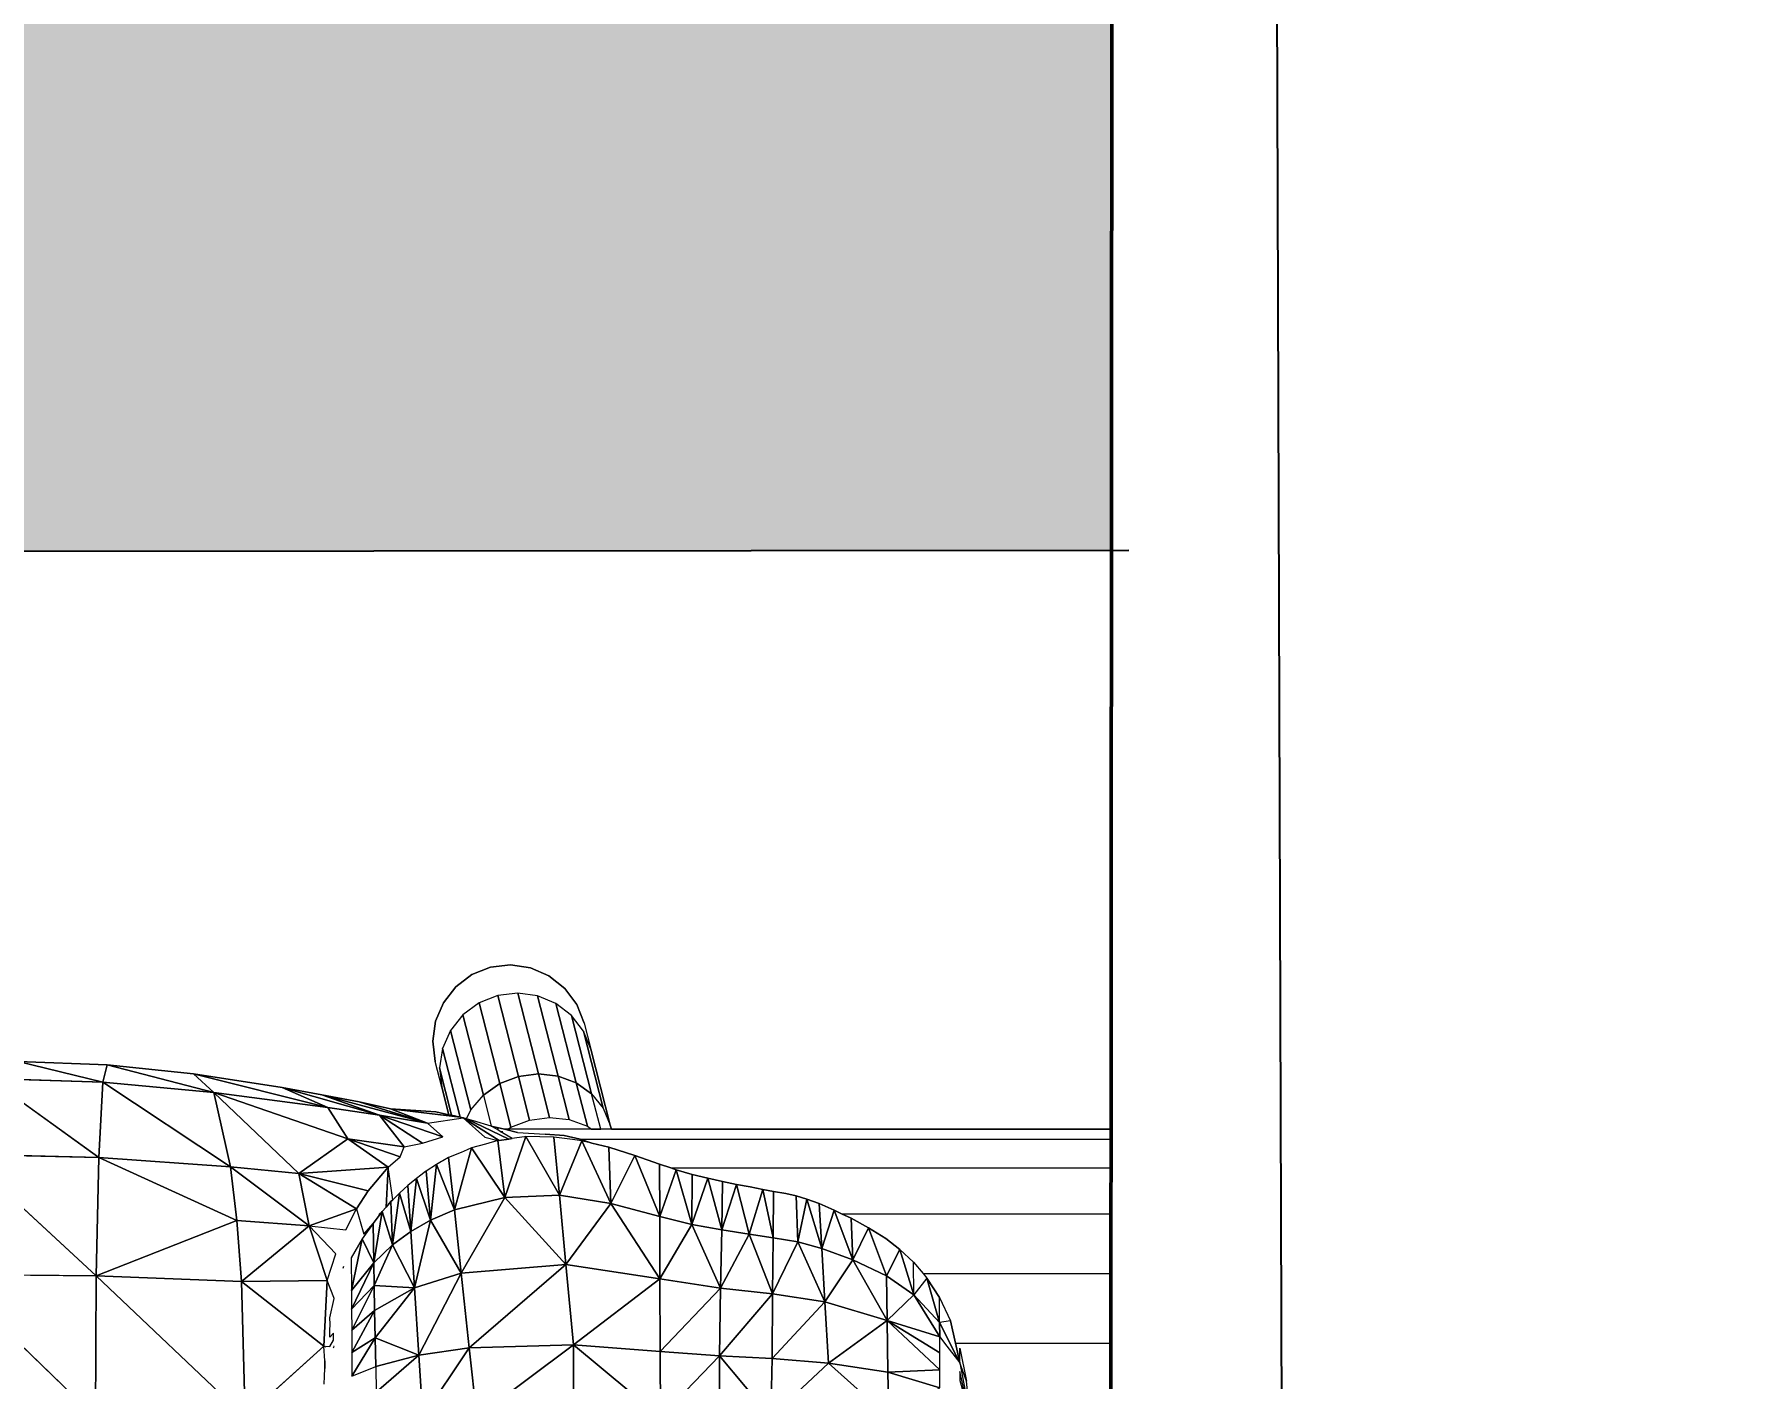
# Model space of a CAD drawing. Header units: centimetres. Extents: x -48696 to 156237, y -5617 to 29024.
# Drawn here: x -44979.08 to -44967.22, y 10823.18 to 10832.5 of the extents above; entities that cross this region are included whole.
import ezdxf

# ---------------------------------------------------------------- set-up
doc = ezdxf.new("R2010")
doc.units = ezdxf.units.CM
for name, color, linetype, lineweight in [('Moveis', 1, 'Continuous', 9), ('Parede Baixa', 5, 'Continuous', 50), ('Pisos Externos', 15, 'Continuous', 9)]:
    doc.layers.add(name, color=color, linetype=linetype, lineweight=lineweight)
doc.layers.add('Piso', color=55, linetype='Continuous')
doc.styles.add('Valéria', font='romantic.ttf', dxfattribs={"height": 10})
doc.dimstyles.new('Cota - 50', dxfattribs={"dimtxt": 10, "dimasz": 5, "dimexe": 10, "dimexo": 20, "dimgap": 5, "dimtad": 1, "dimtxsty": 'Valéria', "dimblk": 'DOT', "dimcen": 0, "dimclrd": 12, "dimclre": 12, "dimclrt": 2, "dimazin": 2, "dimtfac": 1, "dimtix": 1, "dimtmove": 0, "dimatfit": 3, "dimldrblk": 'DOT', "dimfxl": 1, "dimarcsym": 0})

# ---------------------------------------------------------------- blocks, each defined once
blk = doc.blocks.new('o')
at = {"layer": 'Moveis'}
for p, q in [((12555.684, 3262.518), (12555.804, 3262.57)), ((12555.804, 3262.57), (12555.933, 3262.589)), ((12555.933, 3262.589), (12556.063, 3262.574)), ((12556.063, 3262.574), (12556.184, 3262.525)), ((12555.581, 3262.436), (12555.684, 3262.518)), ((12556.184, 3262.525), (12556.288, 3262.446)), ((12556.288, 3262.446), (12556.369, 3262.343)), ((12555.454, 3262.209), (12555.502, 3262.331)), ((12555.502, 3262.331), (12555.581, 3262.436)), ((12556.369, 3262.343), (12556.42, 3262.222)), ((12556.42, 3262.222), (12556.438, 3262.092)), ((12555.454, 3262.209), (12555.411, 3262.04)), ((12555.411, 3262.04), (12555.285, 3261.548)), ((12556.438, 3262.092), (12556.423, 3261.961)), ((12556.38, 3261.793), (12556.423, 3261.961)), ((12558.553, 3261.939), (12557.992, 3261.88)), ((12559.131, 3261.961), (12558.553, 3261.939)), ((12556.334, 3261.615), (12556.38, 3261.793)), ((12557.417, 3261.792), (12557.158, 3261.745)), ((12557.992, 3261.88), (12557.417, 3261.792)), ((12556.712, 3261.654), (12556.916, 3261.698)), ((12557.158, 3261.745), (12556.916, 3261.698)), ((12556.058, 3261.541), (12556.173, 3261.575)), ((12556.173, 3261.575), (12556.22, 3261.589)), ((12556.24, 3261.595), (12556.22, 3261.589)), ((12556.24, 3261.595), (12556.261, 3261.598)), ((12556.261, 3261.598), (12556.316, 3261.611)), ((12556.316, 3261.611), (12556.334, 3261.615)), ((12556.334, 3261.615), (12556.419, 3261.634)), ((12556.419, 3261.634), (12556.712, 3261.654)), ((12552.041, 3261.52), (12555.278, 3261.52)), ((12555.278, 3261.52), (12555.285, 3261.548)), ((12555.278, 3261.52), (12555.296, 3261.52)), ((12555.296, 3261.52), (12555.347, 3261.52)), ((12555.347, 3261.52), (12555.406, 3261.52)), ((12555.404, 3261.429), (12555.48, 3261.457)), ((12555.406, 3261.52), (12555.429, 3261.52)), ((12555.429, 3261.52), (12555.536, 3261.52)), ((12555.48, 3261.457), (12555.585, 3261.48)), ((12555.536, 3261.52), (12555.661, 3261.52)), ((12555.585, 3261.48), (12555.707, 3261.489)), ((12555.661, 3261.52), (12555.794, 3261.52)), ((12555.887, 3261.499), (12555.707, 3261.489)), ((12555.794, 3261.52), (12555.928, 3261.52)), ((12555.887, 3261.499), (12555.972, 3261.52)), ((12555.928, 3261.52), (12555.95, 3261.52)), ((12555.95, 3261.52), (12555.972, 3261.52)), ((12555.972, 3261.52), (12556.058, 3261.541)), ((12556, 3261.506), (12555.982, 3261.506)), ((12556.012, 3261.52), (12556.023, 3261.52)), ((12556.741, 3261.015), (12556.71, 3261.051)), ((12556.766, 3260.986), (12556.741, 3261.015)), ((12556.766, 3260.986), (12556.788, 3260.967)), ((12557.021, 3260.618), (12557.015, 3260.63)), ((12557.079, 3260.42), (12557.082, 3260.427)), ((12557.083, 3260.101), (12557.079, 3260.109)), ((12557.079, 3260.109), (12557.083, 3260.109)), ((12557.139, 3260.016), (12557.139, 3259.966))]:
    blk.add_line(p, q, dxfattribs=at)
for points, invisible_edges in [([(12557.158, 3261.745), (12558.924, 3282.315), (12557.417, 3261.792)], 3), ([(12557.158, 3261.745), (12558.924, 3282.315), (12557.417, 3261.792)], 3), ([(12557.158, 3261.745), (12558.924, 3282.315), (12557.417, 3261.792)], 3), ([(12557.158, 3261.745), (12558.924, 3282.315), (12557.417, 3261.792)], 3), ([(12557.158, 3261.745), (12558.924, 3282.315), (12557.417, 3261.792)], 3), ([(12557.417, 3261.792), (12558.924, 3282.315), (12557.992, 3261.88)], 3), ([(12557.417, 3261.792), (12558.924, 3282.315), (12557.992, 3261.88)], 3), ([(12557.417, 3261.792), (12558.924, 3282.315), (12557.992, 3261.88)], 3), ([(12557.417, 3261.792), (12558.924, 3282.315), (12557.992, 3261.88)], 3), ([(12557.417, 3261.792), (12558.924, 3282.315), (12557.992, 3261.88)], 3), ([(12557.992, 3261.88), (12558.924, 3282.315), (12558.553, 3261.939)], 3), ([(12557.992, 3261.88), (12558.924, 3282.315), (12558.553, 3261.939)], 3), ([(12557.992, 3261.88), (12558.924, 3282.315), (12558.553, 3261.939)], 3), ([(12557.992, 3261.88), (12558.924, 3282.315), (12558.553, 3261.939)], 3), ([(12557.992, 3261.88), (12558.924, 3282.315), (12558.553, 3261.939)], 3), ([(12555.278, 3261.52), (12556.649, 3280.686), (12555.285, 3261.548)], 3), ([(12555.278, 3261.52), (12556.649, 3280.686), (12555.285, 3261.548)], 3), ([(12555.278, 3261.52), (12556.649, 3280.686), (12555.285, 3261.548)], 3), ([(12555.278, 3261.52), (12556.649, 3280.686), (12555.285, 3261.548)], 3), ([(12555.278, 3261.52), (12556.649, 3280.686), (12555.285, 3261.548)], 3), ([(12555.285, 3261.548), (12556.649, 3280.686), (12555.411, 3262.04)], 3), ([(12555.285, 3261.548), (12556.649, 3280.686), (12555.411, 3262.04)], 3), ([(12555.285, 3261.548), (12556.649, 3280.686), (12555.411, 3262.04)], 3), ([(12555.285, 3261.548), (12556.649, 3280.686), (12555.411, 3262.04)], 3), ([(12555.285, 3261.548), (12556.649, 3280.686), (12555.411, 3262.04)], 3), ([(12555.411, 3262.04), (12556.649, 3280.686), (12555.454, 3262.209)], 3), ([(12555.411, 3262.04), (12556.649, 3280.686), (12555.454, 3262.209)], 3), ([(12555.411, 3262.04), (12556.649, 3280.686), (12555.454, 3262.209)], 3), ([(12555.411, 3262.04), (12556.649, 3280.686), (12555.454, 3262.209)], 3), ([(12555.411, 3262.04), (12556.649, 3280.686), (12555.454, 3262.209)], 3), ([(12555.454, 3262.209), (12556.649, 3280.686), (12555.502, 3262.331)], 3), ([(12555.454, 3262.209), (12556.649, 3280.686), (12555.502, 3262.331)], 3), ([(12555.454, 3262.209), (12556.649, 3280.686), (12555.502, 3262.331)], 3), ([(12555.454, 3262.209), (12556.649, 3280.686), (12555.502, 3262.331)], 3), ([(12555.454, 3262.209), (12556.649, 3280.686), (12555.502, 3262.331)], 3), ([(12555.502, 3262.331), (12556.649, 3280.686), (12555.581, 3262.436)], 3), ([(12555.502, 3262.331), (12556.649, 3280.686), (12555.581, 3262.436)], 3), ([(12555.502, 3262.331), (12556.649, 3280.686), (12555.581, 3262.436)], 3), ([(12555.502, 3262.331), (12556.649, 3280.686), (12555.581, 3262.436)], 3), ([(12555.502, 3262.331), (12556.649, 3280.686), (12555.581, 3262.436)], 3), ([(12555.581, 3262.436), (12556.649, 3280.686), (12555.684, 3262.518)], 3), ([(12555.581, 3262.436), (12556.649, 3280.686), (12555.684, 3262.518)], 3), ([(12555.581, 3262.436), (12556.649, 3280.686), (12555.684, 3262.518)], 3), ([(12555.581, 3262.436), (12556.649, 3280.686), (12555.684, 3262.518)], 3), ([(12555.581, 3262.436), (12556.649, 3280.686), (12555.684, 3262.518)], 3), ([(12555.684, 3262.518), (12556.649, 3280.686), (12555.804, 3262.57)], 3), ([(12555.684, 3262.518), (12556.649, 3280.686), (12555.804, 3262.57)], 3), ([(12555.684, 3262.518), (12556.649, 3280.686), (12555.804, 3262.57)], 3), ([(12555.684, 3262.518), (12556.649, 3280.686), (12555.804, 3262.57)], 3), ([(12555.684, 3262.518), (12556.649, 3280.686), (12555.804, 3262.57)], 3), ([(12555.804, 3262.57), (12556.649, 3280.686), (12555.933, 3262.589)], 3), ([(12555.804, 3262.57), (12556.649, 3280.686), (12555.933, 3262.589)], 3), ([(12555.804, 3262.57), (12556.649, 3280.686), (12555.933, 3262.589)], 3), ([(12555.804, 3262.57), (12556.649, 3280.686), (12555.933, 3262.589)], 3), ([(12555.804, 3262.57), (12556.649, 3280.686), (12555.933, 3262.589)], 3), ([(12555.933, 3262.589), (12556.649, 3280.686), (12556.063, 3262.574)], 3), ([(12555.933, 3262.589), (12556.649, 3280.686), (12556.063, 3262.574)], 3), ([(12555.933, 3262.589), (12556.649, 3280.686), (12556.063, 3262.574)], 3), ([(12555.933, 3262.589), (12556.649, 3280.686), (12556.063, 3262.574)], 3), ([(12555.933, 3262.589), (12556.649, 3280.686), (12556.063, 3262.574)], 3), ([(12556.063, 3262.574), (12556.649, 3280.686), (12556.184, 3262.525)], 3), ([(12556.063, 3262.574), (12556.649, 3280.686), (12556.184, 3262.525)], 3), ([(12556.063, 3262.574), (12556.649, 3280.686), (12556.184, 3262.525)], 3), ([(12556.063, 3262.574), (12556.649, 3280.686), (12556.184, 3262.525)], 3), ([(12556.063, 3262.574), (12556.649, 3280.686), (12556.184, 3262.525)], 3), ([(12556.184, 3262.525), (12556.649, 3280.686), (12556.288, 3262.446)], 3), ([(12556.184, 3262.525), (12556.649, 3280.686), (12556.288, 3262.446)], 3), ([(12556.184, 3262.525), (12556.649, 3280.686), (12556.288, 3262.446)], 3), ([(12556.184, 3262.525), (12556.649, 3280.686), (12556.288, 3262.446)], 3), ([(12556.184, 3262.525), (12556.649, 3280.686), (12556.288, 3262.446)], 3), ([(12556.288, 3262.446), (12556.649, 3280.686), (12556.369, 3262.343)], 3), ([(12556.288, 3262.446), (12556.649, 3280.686), (12556.369, 3262.343)], 3), ([(12556.288, 3262.446), (12556.649, 3280.686), (12556.369, 3262.343)], 3), ([(12556.288, 3262.446), (12556.649, 3280.686), (12556.369, 3262.343)], 3), ([(12556.288, 3262.446), (12556.649, 3280.686), (12556.369, 3262.343)], 3), ([(12556.369, 3262.343), (12556.649, 3280.686), (12556.42, 3262.222)], 3), ([(12556.369, 3262.343), (12556.649, 3280.686), (12556.42, 3262.222)], 3), ([(12556.369, 3262.343), (12556.649, 3280.686), (12556.42, 3262.222)], 3), ([(12556.369, 3262.343), (12556.649, 3280.686), (12556.42, 3262.222)], 3), ([(12556.369, 3262.343), (12556.649, 3280.686), (12556.42, 3262.222)], 3), ([(12556.42, 3262.222), (12556.649, 3280.686), (12556.438, 3262.092)], 3), ([(12556.42, 3262.222), (12556.649, 3280.686), (12556.438, 3262.092)], 3), ([(12556.42, 3262.222), (12556.649, 3280.686), (12556.438, 3262.092)], 3), ([(12556.42, 3262.222), (12556.649, 3280.686), (12556.438, 3262.092)], 3), ([(12556.42, 3262.222), (12556.649, 3280.686), (12556.438, 3262.092)], 3), ([(12556.712, 3261.654), (12556.724, 3280.686), (12556.916, 3261.698)], 3), ([(12556.712, 3261.654), (12556.724, 3280.686), (12556.916, 3261.698)], 3), ([(12556.712, 3261.654), (12556.724, 3280.686), (12556.916, 3261.698)], 3), ([(12556.712, 3261.654), (12556.724, 3280.686), (12556.916, 3261.698)], 3), ([(12556.712, 3261.654), (12556.724, 3280.686), (12556.916, 3261.698)], 3), ([(12556.916, 3261.698), (12556.917, 3280.701), (12557.158, 3261.745)], 3), ([(12556.916, 3261.698), (12556.917, 3280.701), (12557.158, 3261.745)], 3), ([(12556.916, 3261.698), (12556.917, 3280.701), (12557.158, 3261.745)], 3), ([(12556.916, 3261.698), (12556.917, 3280.701), (12557.158, 3261.745)], 3), ([(12556.916, 3261.698), (12556.917, 3280.701), (12557.158, 3261.745)], 3), ([(12552.041, 3261.52), (12552.091, 3279.468), (12555.278, 3261.52)], 3), ([(12552.041, 3261.52), (12552.091, 3279.468), (12555.278, 3261.52)], 3), ([(12552.041, 3261.52), (12552.091, 3279.468), (12555.278, 3261.52)], 3), ([(12552.041, 3261.52), (12552.091, 3279.468), (12555.278, 3261.52)], 3), ([(12552.041, 3261.52), (12552.091, 3279.468), (12555.278, 3261.52)], 3), ([(12558.553, 3261.939), (12558.924, 3266.577), (12559.131, 3261.961)], 3), ([(12558.553, 3261.939), (12558.924, 3266.577), (12559.131, 3261.961)], 3), ([(12558.553, 3261.939), (12558.924, 3266.577), (12559.131, 3261.961)], 3), ([(12558.553, 3261.939), (12558.924, 3266.577), (12559.131, 3261.961)], 3), ([(12558.553, 3261.939), (12558.924, 3266.577), (12559.131, 3261.961)], 3), ([(12555.638, 3262.338), (12555.624, 3261.866), (12555.506, 3261.822)], 1), ([(12555.506, 3261.822), (12555.536, 3262.26), (12555.638, 3262.338)], 1), ([(12555.757, 3262.387), (12555.752, 3261.88), (12555.624, 3261.866)], 1), ([(12555.624, 3261.866), (12555.638, 3262.338), (12555.757, 3262.387)], 1), ([(12555.752, 3261.88), (12555.757, 3262.387), (12555.886, 3262.405)], 1), ([(12555.886, 3262.405), (12555.882, 3261.863), (12555.752, 3261.88)], 1), ([(12555.882, 3261.863), (12555.886, 3262.405), (12556.016, 3262.389)], 1), ([(12556.016, 3262.389), (12556.003, 3261.817), (12555.882, 3261.863)], 1), ([(12556.003, 3261.817), (12556.016, 3262.389), (12556.137, 3262.341)], 1), ([(12556.137, 3262.341), (12556.109, 3261.743), (12556.003, 3261.817)], 1), ([(12556.109, 3261.743), (12556.137, 3262.341), (12556.242, 3262.264)], 1), ([(12555.536, 3262.26), (12555.506, 3261.822), (12555.406, 3261.751)], 1), ([(12555.406, 3261.751), (12555.458, 3262.158), (12555.536, 3262.26)], 1), ([(12556.242, 3262.264), (12556.191, 3261.647), (12556.109, 3261.743)], 1), ([(12556.191, 3261.647), (12556.242, 3262.264), (12556.323, 3262.163)], 1), ([(12555.458, 3262.158), (12555.406, 3261.751), (12555.331, 3261.657)], 1), ([(12555.331, 3261.657), (12555.411, 3262.04), (12555.458, 3262.158)], 1), ([(12556.323, 3262.163), (12556.22, 3261.589), (12556.191, 3261.647)], 1), ([(12556.22, 3261.589), (12556.323, 3262.163), (12556.24, 3261.595)], 3), ([(12556.24, 3261.595), (12556.323, 3262.163), (12556.261, 3261.598)], 3), ([(12556.261, 3261.598), (12556.323, 3262.163), (12556.375, 3262.046)], 1), ([(12555.411, 3262.04), (12555.331, 3261.657), (12555.285, 3261.548)], 1), ([(12556.375, 3262.046), (12556.316, 3261.611), (12556.261, 3261.598)], 1), ([(12556.316, 3261.611), (12556.375, 3262.046), (12556.394, 3261.92)], 1), ([(12556.712, 3261.654), (12556.423, 3261.961), (12556.438, 3262.092)], 13), ([(12556.712, 3261.654), (12556.423, 3261.961), (12556.438, 3262.092)], 13), ([(12556.712, 3261.654), (12556.423, 3261.961), (12556.438, 3262.092)], 13), ([(12556.712, 3261.654), (12556.423, 3261.961), (12556.438, 3262.092)], 13), ([(12556.712, 3261.654), (12556.423, 3261.961), (12556.438, 3262.092)], 13), ([(12556.394, 3261.92), (12556.334, 3261.615), (12556.316, 3261.611)], 1), ([(12556.334, 3261.615), (12556.394, 3261.92), (12556.38, 3261.793)], 1), ([(12556.419, 3261.634), (12556.38, 3261.793), (12556.423, 3261.961)], 13), ([(12556.419, 3261.634), (12556.38, 3261.793), (12556.423, 3261.961)], 13), ([(12556.419, 3261.634), (12556.38, 3261.793), (12556.423, 3261.961)], 13), ([(12556.419, 3261.634), (12556.38, 3261.793), (12556.423, 3261.961)], 13), ([(12556.419, 3261.634), (12556.38, 3261.793), (12556.423, 3261.961)], 13), ([(12556.419, 3261.634), (12556.423, 3261.961), (12556.712, 3261.654)], 3), ([(12556.419, 3261.634), (12556.423, 3261.961), (12556.712, 3261.654)], 3), ([(12556.419, 3261.634), (12556.423, 3261.961), (12556.712, 3261.654)], 3), ([(12556.419, 3261.634), (12556.423, 3261.961), (12556.712, 3261.654)], 3), ([(12556.419, 3261.634), (12556.423, 3261.961), (12556.712, 3261.654)], 3), ([(12559.131, 3261.961), (12559.321, 3261.85), (12558.582, 3261.827)], 1), ([(12555.434, 3261.54), (12555.406, 3261.751), (12555.506, 3261.822)], 1), ([(12555.506, 3261.822), (12555.552, 3261.584), (12555.434, 3261.54)], 1), ([(12555.552, 3261.584), (12555.506, 3261.822), (12555.624, 3261.866)], 1), ([(12555.624, 3261.866), (12555.68, 3261.597), (12555.552, 3261.584)], 1), ([(12555.68, 3261.597), (12555.624, 3261.866), (12555.752, 3261.88)], 1), ([(12555.752, 3261.88), (12555.809, 3261.58), (12555.68, 3261.597)], 1), ([(12555.809, 3261.58), (12555.752, 3261.88), (12555.882, 3261.863)], 1), ([(12555.882, 3261.863), (12555.931, 3261.533), (12555.809, 3261.58)], 1), ([(12555.931, 3261.533), (12555.882, 3261.863), (12556.003, 3261.817)], 1), ([(12556.003, 3261.817), (12555.95, 3261.52), (12555.931, 3261.533)], 1), ([(12555.95, 3261.52), (12556.003, 3261.817), (12555.972, 3261.52)], 3), ([(12555.972, 3261.52), (12556.003, 3261.817), (12556.058, 3261.541)], 3), ([(12556.058, 3261.541), (12556.003, 3261.817), (12556.109, 3261.743)], 1), ([(12556.38, 3261.793), (12556.419, 3261.634), (12556.334, 3261.615)], 1), ([(12556.38, 3261.793), (12556.419, 3261.634), (12556.334, 3261.615)], 1), ([(12556.38, 3261.793), (12556.419, 3261.634), (12556.334, 3261.615)], 1), ([(12556.38, 3261.793), (12556.419, 3261.634), (12556.334, 3261.615)], 1), ([(12556.38, 3261.793), (12556.419, 3261.634), (12556.334, 3261.615)], 1), ([(12559.321, 3261.85), (12559.481, 3261.358), (12558.607, 3261.338)], 1), ([(12555.406, 3261.751), (12555.406, 3261.52), (12555.347, 3261.52)], 1), ([(12555.406, 3261.52), (12555.406, 3261.751), (12555.434, 3261.54)], 3), ([(12556.989, 3261.459), (12556.785, 3261.611), (12557.119, 3261.662)], 1), ([(12555.944, 3261.457), (12556, 3261.506), (12556.22, 3261.589)], 3), ([(12556.22, 3261.589), (12556.007, 3261.448), (12555.944, 3261.457)], 1), ([(12556.22, 3261.589), (12556, 3261.506), (12556.023, 3261.52)], 13), ([(12556.007, 3261.448), (12556.22, 3261.589), (12556.24, 3261.595)], 1), ([(12556.24, 3261.595), (12556.015, 3261.447), (12556.007, 3261.448)], 1), ([(12556.015, 3261.447), (12556.24, 3261.595), (12556.101, 3261.469)], 1), ([(12556.22, 3261.589), (12556.023, 3261.52), (12556.173, 3261.575)], 3), ([(12556.173, 3261.575), (12556.023, 3261.52), (12556.058, 3261.541)], 1), ([(12556.261, 3261.598), (12556.473, 3261.559), (12556.24, 3261.595)], 1), ([(12556.316, 3261.611), (12556.712, 3261.654), (12556.261, 3261.598)], 1), ([(12556.473, 3261.559), (12556.261, 3261.598), (12556.712, 3261.654)], 1), ([(12556.712, 3261.654), (12556.316, 3261.611), (12556.334, 3261.615)], 13), ([(12556.712, 3261.654), (12556.334, 3261.615), (12556.419, 3261.634)], 1), ([(12556.785, 3261.611), (12556.989, 3261.459), (12556.623, 3261.407)], 1), ([(12552.041, 3261.456), (12555.278, 3261.52), (12555.48, 3261.457)], 3), ([(12555.48, 3261.457), (12555.278, 3261.52), (12555.296, 3261.52)], 13), ([(12555.281, 3261.039), (12555.454, 3261.441), (12555.47, 3261.445)], 1), ([(12555.454, 3261.441), (12555.281, 3261.039), (12555.294, 3261.403)], 13), ([(12555.294, 3261.403), (12555.48, 3261.457), (12555.404, 3261.429)], 1), ([(12555.454, 3261.441), (12555.294, 3261.403), (12555.404, 3261.429)], 1), ([(12555.48, 3261.457), (12555.296, 3261.52), (12555.347, 3261.52)], 13), ([(12555.48, 3261.457), (12555.347, 3261.52), (12555.406, 3261.52)], 13), ([(12555.48, 3261.457), (12555.406, 3261.52), (12555.429, 3261.52)], 13), ([(12555.48, 3261.457), (12555.429, 3261.52), (12555.536, 3261.52)], 13), ([(12555.531, 3261.454), (12555.615, 3261.092), (12555.47, 3261.445)], 1), ([(12555.48, 3261.457), (12555.536, 3261.52), (12555.585, 3261.48)], 3), ([(12555.615, 3261.092), (12555.531, 3261.454), (12555.547, 3261.456)], 13), ([(12555.585, 3261.48), (12555.536, 3261.52), (12555.661, 3261.52)], 13), ([(12555.615, 3261.092), (12555.547, 3261.456), (12555.651, 3261.47)], 1), ([(12555.585, 3261.48), (12555.661, 3261.52), (12555.707, 3261.489)], 3), ([(12555.707, 3261.489), (12555.661, 3261.52), (12555.794, 3261.52)], 13), ([(12555.707, 3261.489), (12555.794, 3261.52), (12555.887, 3261.499)], 3), ([(12555.887, 3261.499), (12555.794, 3261.52), (12555.928, 3261.52)], 13), ([(12555.842, 3261.472), (12555.969, 3261.078), (12555.834, 3261.473)], 1), ([(12555.969, 3261.078), (12555.842, 3261.472), (12555.891, 3261.465)], 13), ([(12555.887, 3261.499), (12555.928, 3261.52), (12555.972, 3261.52)], 3), ([(12555.969, 3261.078), (12555.891, 3261.465), (12555.923, 3261.46)], 13), ([(12556, 3261.506), (12555.944, 3261.457), (12555.923, 3261.46)], 1), ([(12555.969, 3261.078), (12555.923, 3261.46), (12555.944, 3261.457)], 13), ([(12555.972, 3261.52), (12555.928, 3261.52), (12555.95, 3261.52)], 1), ([(12555.969, 3261.078), (12555.944, 3261.457), (12556.007, 3261.448)], 13), ([(12555.969, 3261.078), (12556.007, 3261.448), (12556.015, 3261.447)], 1), ([(12556.096, 3261.424), (12555.969, 3261.078), (12556.015, 3261.447)], 1), ([(12552.041, 3261.269), (12555.294, 3261.403), (12555.125, 3261.349)], 13), ([(12552.041, 3261.269), (12555.125, 3261.349), (12554.892, 3261.269)], 3), ([(12554.892, 3261.269), (12555.125, 3261.349), (12554.965, 3261.293)], 1), ([(12555.969, 3261.078), (12556.096, 3261.424), (12556.186, 3261.399)], 1), ([(12556.215, 3261.386), (12556.298, 3260.997), (12556.186, 3261.399)], 1), ([(12556.298, 3260.997), (12556.215, 3261.386), (12556.254, 3261.37)], 13), ([(12556.298, 3260.997), (12556.254, 3261.37), (12556.335, 3261.336)], 1), ([(12556.381, 3261.31), (12556.298, 3260.997), (12556.335, 3261.336)], 13), ([(12556.381, 3261.31), (12556.335, 3261.336), (12556.373, 3261.315)], 1), ([(12559.481, 3261.358), (12559.589, 3260.577), (12558.624, 3260.567)], 1), ([(12554.077, 3261.087), (12554.892, 3261.269), (12554.144, 3261.102)], 3), ([(12554.144, 3261.102), (12554.892, 3261.269), (12554.225, 3261.117)], 3), ([(12554.225, 3261.117), (12554.892, 3261.269), (12554.295, 3261.13)], 3), ([(12554.295, 3261.13), (12554.892, 3261.269), (12554.376, 3261.146)], 3), ([(12554.376, 3261.146), (12554.892, 3261.269), (12554.464, 3261.162)], 3), ([(12554.464, 3261.162), (12554.892, 3261.269), (12554.556, 3261.181)], 3), ([(12554.556, 3261.181), (12554.892, 3261.269), (12554.652, 3261.202)], 3), ([(12554.652, 3261.202), (12554.892, 3261.269), (12554.752, 3261.227)], 3), ([(12554.752, 3261.227), (12554.892, 3261.269), (12554.857, 3261.257)], 1), ([(12554.892, 3261.269), (12554.964, 3260.954), (12554.857, 3261.257)], 1), ([(12554.964, 3260.954), (12554.892, 3261.269), (12554.965, 3261.293)], 1), ([(12556.298, 3260.997), (12556.381, 3261.31), (12556.413, 3261.292)], 1), ([(12556.485, 3261.245), (12556.454, 3260.929), (12556.482, 3261.248)], 1), ([(12556.515, 3261.223), (12556.454, 3260.929), (12556.485, 3261.245)], 3), ([(12556.454, 3260.929), (12556.515, 3261.223), (12556.543, 3261.201)], 1), ([(12556.728, 3261.275), (12556.71, 3261.051), (12556.698, 3261.062)], 1), ([(12556.71, 3261.051), (12556.728, 3261.275), (12556.741, 3261.015)], 1), ([(12556.857, 3261.121), (12556.741, 3261.015), (12556.728, 3261.275)], 1), ([(12554.227, 3260.814), (12554.144, 3261.102), (12554.225, 3261.117)], 1), ([(12554.376, 3261.146), (12554.382, 3260.838), (12554.295, 3261.13)], 1), ([(12554.382, 3260.838), (12554.376, 3261.146), (12554.464, 3261.162)], 1), ([(12556.6, 3261.155), (12556.655, 3261.106), (12556.581, 3260.855)], 1), ([(12556.655, 3261.106), (12556.6, 3261.155), (12556.623, 3261.134)], 1), ([(12556.678, 3261.082), (12556.699, 3260.769), (12556.655, 3261.106)], 1), ([(12556.741, 3261.015), (12556.857, 3261.121), (12556.766, 3260.986)], 3), ([(12556.766, 3260.986), (12556.857, 3261.121), (12556.826, 3260.909)], 3), ([(12556.826, 3260.909), (12556.857, 3261.121), (12556.886, 3260.838)], 3), ([(12556.886, 3260.838), (12556.857, 3261.121), (12556.933, 3261.003)], 1), ([(12552.041, 3260.971), (12554.077, 3261.087), (12554.009, 3261.067)], 13), ([(12552.041, 3260.971), (12554.009, 3261.067), (12553.929, 3261.037)], 13), ([(12552.041, 3260.971), (12553.929, 3261.037), (12553.83, 3260.995)], 13), ([(12552.041, 3260.971), (12553.83, 3260.995), (12553.782, 3260.971)], 1), ([(12553.721, 3260.942), (12553.83, 3260.995), (12553.71, 3260.671)], 1), ([(12553.83, 3260.995), (12553.721, 3260.942), (12553.782, 3260.971)], 1), ([(12554.077, 3261.087), (12554.227, 3260.814), (12554.067, 3260.788)], 1), ([(12554.227, 3260.814), (12554.077, 3261.087), (12554.144, 3261.102)], 13), ([(12556.699, 3260.769), (12556.678, 3261.082), (12556.698, 3261.062)], 13), ([(12556.699, 3260.769), (12556.698, 3261.062), (12556.71, 3261.051)], 1), ([(12556.741, 3261.015), (12556.699, 3260.769), (12556.71, 3261.051)], 1), ([(12556.699, 3260.769), (12556.741, 3261.015), (12556.766, 3260.986)], 1), ([(12552.041, 3260.583), (12553.782, 3260.971), (12553.721, 3260.942)], 13), ([(12552.041, 3260.583), (12553.721, 3260.942), (12553.607, 3260.88)], 13), ([(12552.041, 3260.583), (12553.607, 3260.88), (12553.495, 3260.81)], 13), ([(12552.041, 3260.583), (12553.495, 3260.81), (12553.404, 3260.74)], 13), ([(12553.495, 3260.81), (12553.491, 3260.567), (12553.404, 3260.74)], 1), ([(12553.491, 3260.567), (12553.495, 3260.81), (12553.607, 3260.88)], 1), ([(12552.041, 3260.583), (12553.404, 3260.74), (12553.315, 3260.657)], 13), ([(12552.041, 3260.583), (12553.315, 3260.657), (12553.253, 3260.583)], 1), ([(12552.041, 3260.131), (12553.253, 3260.583), (12553.228, 3260.553)], 13), ([(12552.041, 3260.131), (12553.228, 3260.553), (12553.146, 3260.427)], 13), ([(12559.589, 3260.577), (12559.627, 3259.65), (12558.629, 3259.65)], 1), ([(12557.106, 3260.295), (12557.082, 3260.427), (12557.125, 3260.538)], 13), ([(12557.108, 3260.109), (12557.125, 3260.538), (12557.132, 3260.11)], 3), ([(12557.132, 3260.11), (12557.125, 3260.538), (12557.146, 3260.11)], 13), ([(12552.041, 3260.131), (12553.146, 3260.427), (12553.074, 3260.276)], 13), ([(12557.082, 3260.427), (12557.106, 3260.295), (12557.079, 3260.42)], 1), ([(12552.041, 3260.131), (12553.074, 3260.276), (12553.043, 3260.131)], 1), ([(12553.146, 3260.264), (12553.114, 3260.131), (12553.015, 3260.002)], 1), ([(12553.043, 3260.131), (12553.146, 3260.264), (12553.015, 3260.002)], 1), ([(12553.146, 3260.264), (12553.043, 3260.131), (12553.074, 3260.276)], 1), ([(12553.114, 3260.131), (12553.146, 3260.264), (12553.145, 3260.171)], 1), ([(12557.108, 3260.213), (12557.105, 3260.254), (12557.106, 3260.295)], 12), ([(12553.014, 3260.097), (12553.043, 3260.131), (12553.015, 3260.002)], 1), ([(12557.083, 3260.195), (12557.108, 3260.109), (12557.083, 3260.149)], 1), ([(12557.108, 3260.109), (12557.083, 3260.195), (12557.107, 3260.17)], 13), ([(12557.108, 3260.109), (12557.107, 3260.17), (12557.108, 3260.213)], 13), ([(12557.132, 3260.11), (12557.146, 3260.11), (12557.136, 3260.107)], 1), ([(12557.146, 3260.11), (12557.139, 3259.966), (12557.139, 3260.016)], 1), ([(12557.139, 3259.966), (12557.146, 3260.11), (12557.142, 3259.917)], 3), ([(12557.142, 3259.917), (12557.146, 3260.11), (12557.143, 3259.865)], 3), ([(12557.656, 3259.65), (12557.143, 3259.865), (12557.146, 3260.11)], 3), ([(12552.041, 3259.646), (12553.014, 3260.097), (12552.971, 3259.884)], 13)]:
    blk.add_3dface(points, dxfattribs=dict(at, invisible_edges=invisible_edges))
for points in [[(12558.553, 3261.939), (12557.861, 3261.76), (12557.992, 3261.88)], [(12558.582, 3261.827), (12557.861, 3261.76), (12558.553, 3261.939)], [(12559.131, 3261.961), (12558.582, 3261.827), (12558.553, 3261.939)], [(12557.417, 3261.792), (12556.785, 3261.611), (12557.158, 3261.745)], [(12557.417, 3261.792), (12557.119, 3261.662), (12556.785, 3261.611)], [(12557.992, 3261.88), (12557.119, 3261.662), (12557.417, 3261.792)], [(12557.992, 3261.88), (12557.861, 3261.76), (12557.119, 3261.662)], [(12558.582, 3261.827), (12557.753, 3261.276), (12557.861, 3261.76)], [(12558.607, 3261.338), (12557.753, 3261.276), (12558.582, 3261.827)], [(12559.321, 3261.85), (12558.607, 3261.338), (12558.582, 3261.827)], [(12557.158, 3261.745), (12556.785, 3261.611), (12556.473, 3261.559)], [(12557.158, 3261.745), (12556.473, 3261.559), (12556.916, 3261.698)], [(12556.916, 3261.698), (12556.473, 3261.559), (12556.712, 3261.654)], [(12557.861, 3261.76), (12557.308, 3261.232), (12556.989, 3261.459)], [(12557.861, 3261.76), (12556.989, 3261.459), (12557.119, 3261.662)], [(12557.861, 3261.76), (12557.753, 3261.276), (12557.308, 3261.232)], [(12556.785, 3261.611), (12556.504, 3261.431), (12556.372, 3261.471)], [(12556.785, 3261.611), (12556.372, 3261.471), (12556.473, 3261.559)], [(12556.785, 3261.611), (12556.623, 3261.407), (12556.504, 3261.431)], [(12555.615, 3261.092), (12555.281, 3261.039), (12555.47, 3261.445)], [(12555.834, 3261.473), (12555.615, 3261.092), (12555.651, 3261.47)], [(12555.969, 3261.078), (12555.615, 3261.092), (12555.834, 3261.473)], [(12556.989, 3261.459), (12556.651, 3261.342), (12556.623, 3261.407)], [(12556.989, 3261.459), (12556.728, 3261.275), (12556.651, 3261.342)], [(12557.308, 3261.232), (12556.728, 3261.275), (12556.989, 3261.459)], [(12555.281, 3261.039), (12554.964, 3260.954), (12555.125, 3261.349)], [(12555.125, 3261.349), (12554.964, 3260.954), (12554.965, 3261.293)], [(12555.294, 3261.403), (12555.281, 3261.039), (12555.125, 3261.349)], [(12556.298, 3260.997), (12555.969, 3261.078), (12556.186, 3261.399)], [(12558.607, 3261.338), (12557.711, 3260.927), (12557.753, 3261.276)], [(12558.624, 3260.567), (12557.711, 3260.927), (12558.607, 3261.338)], [(12559.481, 3261.358), (12558.624, 3260.567), (12558.607, 3261.338)], [(12554.755, 3260.902), (12554.652, 3261.202), (12554.752, 3261.227)], [(12554.857, 3261.257), (12554.755, 3260.902), (12554.752, 3261.227)], [(12554.964, 3260.954), (12554.755, 3260.902), (12554.857, 3261.257)], [(12556.454, 3260.929), (12556.298, 3260.997), (12556.413, 3261.292)], [(12556.482, 3261.248), (12556.454, 3260.929), (12556.413, 3261.292)], [(12557.308, 3261.232), (12556.857, 3261.121), (12556.728, 3261.275)], [(12557.308, 3261.232), (12556.933, 3261.003), (12556.857, 3261.121)], [(12557.308, 3261.232), (12557.241, 3260.892), (12556.933, 3261.003)], [(12557.753, 3261.276), (12557.241, 3260.892), (12557.308, 3261.232)], [(12557.753, 3261.276), (12557.711, 3260.927), (12557.241, 3260.892)], [(12554.295, 3261.13), (12554.227, 3260.814), (12554.225, 3261.117)], [(12554.382, 3260.838), (12554.227, 3260.814), (12554.295, 3261.13)], [(12554.561, 3260.866), (12554.382, 3260.838), (12554.464, 3261.162)], [(12554.561, 3260.866), (12554.464, 3261.162), (12554.556, 3261.181)], [(12554.652, 3261.202), (12554.561, 3260.866), (12554.556, 3261.181)], [(12554.755, 3260.902), (12554.561, 3260.866), (12554.652, 3261.202)], [(12556.581, 3260.855), (12556.454, 3260.929), (12556.543, 3261.201)], [(12556.6, 3261.155), (12556.581, 3260.855), (12556.543, 3261.201)], [(12556.699, 3260.769), (12556.581, 3260.855), (12556.655, 3261.106)], [(12553.911, 3260.746), (12553.71, 3260.671), (12553.83, 3260.995)], [(12553.929, 3261.037), (12553.911, 3260.746), (12553.83, 3260.995)], [(12554.067, 3260.788), (12553.911, 3260.746), (12554.009, 3261.067)], [(12554.009, 3261.067), (12553.911, 3260.746), (12553.929, 3261.037)], [(12554.077, 3261.087), (12554.067, 3260.788), (12554.009, 3261.067)], [(12555.281, 3261.039), (12554.963, 3260.549), (12554.964, 3260.954)], [(12555.573, 3260.641), (12554.963, 3260.549), (12555.281, 3261.039)], [(12555.615, 3261.092), (12555.573, 3260.641), (12555.281, 3261.039)], [(12555.969, 3261.078), (12555.573, 3260.641), (12555.615, 3261.092)], [(12556.254, 3260.586), (12555.573, 3260.641), (12555.969, 3261.078)], [(12556.298, 3260.997), (12556.254, 3260.586), (12555.969, 3261.078)], [(12556.454, 3260.929), (12556.254, 3260.586), (12556.298, 3260.997)], [(12557.241, 3260.892), (12557.004, 3260.866), (12556.933, 3261.003)], [(12553.721, 3260.942), (12553.71, 3260.671), (12553.607, 3260.88)], [(12554.755, 3260.902), (12554.568, 3260.488), (12554.561, 3260.866)], [(12554.963, 3260.549), (12554.568, 3260.488), (12554.755, 3260.902)], [(12554.964, 3260.954), (12554.963, 3260.549), (12554.755, 3260.902)], [(12556.557, 3260.489), (12556.254, 3260.586), (12556.454, 3260.929)], [(12556.581, 3260.855), (12556.557, 3260.489), (12556.454, 3260.929)], [(12556.822, 3260.652), (12556.699, 3260.769), (12556.766, 3260.986)], [(12556.826, 3260.909), (12556.822, 3260.652), (12556.766, 3260.986)], [(12556.896, 3260.808), (12556.822, 3260.652), (12556.826, 3260.909)], [(12557.241, 3260.892), (12557.125, 3260.538), (12557.068, 3260.711)], [(12557.681, 3260.531), (12557.125, 3260.538), (12557.241, 3260.892)], [(12557.711, 3260.927), (12557.681, 3260.531), (12557.241, 3260.892)], [(12558.624, 3260.567), (12557.681, 3260.531), (12557.711, 3260.927)], [(12553.71, 3260.671), (12553.491, 3260.567), (12553.607, 3260.88)], [(12554.067, 3260.788), (12553.891, 3260.399), (12553.911, 3260.746)], [(12554.231, 3260.452), (12553.891, 3260.399), (12554.067, 3260.788)], [(12554.231, 3260.452), (12554.067, 3260.788), (12554.227, 3260.814)], [(12554.382, 3260.838), (12554.231, 3260.452), (12554.227, 3260.814)], [(12554.568, 3260.488), (12554.231, 3260.452), (12554.382, 3260.838)], [(12554.568, 3260.488), (12554.382, 3260.838), (12554.561, 3260.866)], [(12556.699, 3260.769), (12556.557, 3260.489), (12556.581, 3260.855)], [(12556.967, 3260.473), (12556.822, 3260.652), (12556.896, 3260.808)], [(12556.969, 3260.686), (12556.967, 3260.473), (12556.896, 3260.808)], [(12553.404, 3260.74), (12553.312, 3260.445), (12553.315, 3260.657)], [(12553.491, 3260.567), (12553.312, 3260.445), (12553.404, 3260.74)], [(12553.71, 3260.671), (12553.486, 3260.277), (12553.491, 3260.567)], [(12553.891, 3260.399), (12553.486, 3260.277), (12553.71, 3260.671)], [(12553.911, 3260.746), (12553.891, 3260.399), (12553.71, 3260.671)], [(12556.819, 3260.506), (12556.557, 3260.489), (12556.699, 3260.769)], [(12556.822, 3260.652), (12556.819, 3260.506), (12556.699, 3260.769)], [(12553.228, 3260.553), (12553.146, 3260.264), (12553.146, 3260.427)], [(12553.312, 3260.445), (12553.146, 3260.264), (12553.228, 3260.553)], [(12553.491, 3260.567), (12553.486, 3260.277), (12553.312, 3260.445)], [(12554.963, 3260.549), (12554.961, 3260.077), (12554.568, 3260.488)], [(12555.523, 3260.12), (12554.961, 3260.077), (12554.963, 3260.549)], [(12555.573, 3260.641), (12555.523, 3260.12), (12554.963, 3260.549)], [(12556.202, 3260.101), (12555.523, 3260.12), (12555.573, 3260.641)], [(12556.254, 3260.586), (12556.202, 3260.101), (12555.573, 3260.641)], [(12556.529, 3260.053), (12556.202, 3260.101), (12556.254, 3260.586)], [(12556.557, 3260.489), (12556.529, 3260.053), (12556.254, 3260.586)], [(12556.966, 3260.351), (12556.819, 3260.506), (12556.822, 3260.652)], [(12556.967, 3260.473), (12556.966, 3260.351), (12556.822, 3260.652)], [(12558.629, 3259.65), (12557.656, 3259.65), (12558.624, 3260.567)], [(12558.624, 3260.567), (12557.656, 3259.65), (12557.681, 3260.531)], [(12559.589, 3260.577), (12558.629, 3259.65), (12558.624, 3260.567)], [(12553.486, 3260.277), (12553.145, 3260.171), (12553.312, 3260.445)], [(12553.312, 3260.445), (12553.145, 3260.171), (12553.146, 3260.264)], [(12554.234, 3260.03), (12553.891, 3260.399), (12554.231, 3260.452)], [(12554.576, 3260.048), (12554.231, 3260.452), (12554.568, 3260.488)], [(12554.576, 3260.048), (12554.234, 3260.03), (12554.231, 3260.452)], [(12554.961, 3260.077), (12554.576, 3260.048), (12554.568, 3260.488)], [(12556.813, 3260.165), (12556.529, 3260.053), (12556.557, 3260.489)], [(12556.819, 3260.506), (12556.816, 3260.342), (12556.557, 3260.489)], [(12556.816, 3260.342), (12556.813, 3260.165), (12556.557, 3260.489)], [(12556.965, 3260.216), (12556.816, 3260.342), (12556.819, 3260.506)], [(12556.966, 3260.351), (12556.965, 3260.216), (12556.819, 3260.506)], [(12557.681, 3260.531), (12557.146, 3260.11), (12557.125, 3260.538)], [(12557.681, 3260.531), (12557.656, 3259.65), (12557.146, 3260.11)], [(12553.891, 3260.399), (12553.867, 3260.001), (12553.486, 3260.277)], [(12554.234, 3260.03), (12553.867, 3260.001), (12553.891, 3260.399)], [(12556.964, 3260.069), (12556.813, 3260.165), (12556.816, 3260.342)], [(12556.965, 3260.216), (12556.964, 3260.069), (12556.816, 3260.342)], [(12553.486, 3260.277), (12553.144, 3259.957), (12553.145, 3260.068)], [(12553.486, 3260.277), (12553.481, 3259.942), (12553.144, 3259.957)], [(12553.486, 3260.277), (12553.145, 3260.068), (12553.145, 3260.171)], [(12553.867, 3260.001), (12553.481, 3259.942), (12553.486, 3260.277)], [(12555.523, 3260.12), (12554.958, 3259.65), (12554.961, 3260.077)], [(12555.523, 3259.65), (12554.958, 3259.65), (12555.523, 3260.12)], [(12556.153, 3259.65), (12555.523, 3259.65), (12555.523, 3260.12)], [(12556.202, 3260.101), (12556.153, 3259.65), (12555.523, 3260.12)], [(12556.813, 3260.165), (12556.809, 3259.978), (12556.529, 3260.053)], [(12556.963, 3259.915), (12556.809, 3259.978), (12556.813, 3260.165)], [(12556.964, 3260.069), (12556.963, 3259.915), (12556.813, 3260.165)], [(12553.015, 3260.002), (12552.947, 3259.65), (12552.971, 3259.884)], [(12553.867, 3260.001), (12553.475, 3259.65), (12553.481, 3259.942)], [(12554.241, 3259.65), (12553.475, 3259.65), (12553.867, 3260.001)], [(12554.241, 3259.65), (12553.867, 3260.001), (12554.234, 3260.03)], [(12554.576, 3260.048), (12554.241, 3259.65), (12554.234, 3260.03)], [(12554.576, 3259.65), (12554.241, 3259.65), (12554.576, 3260.048)], [(12554.961, 3260.077), (12554.958, 3259.65), (12554.576, 3260.048)], [(12554.958, 3259.65), (12554.576, 3259.65), (12554.576, 3260.048)], [(12556.502, 3259.65), (12556.153, 3259.65), (12556.202, 3260.101)], [(12556.529, 3260.053), (12556.502, 3259.65), (12556.202, 3260.101)], [(12556.806, 3259.812), (12556.502, 3259.65), (12556.529, 3260.053)], [(12556.809, 3259.978), (12556.806, 3259.812), (12556.529, 3260.053)], [(12553.015, 3259.887), (12552.947, 3259.65), (12553.015, 3259.947)], [(12553.481, 3259.942), (12553.144, 3259.841), (12553.144, 3259.957)], [(12553.481, 3259.942), (12553.475, 3259.65), (12553.144, 3259.841)]]:
    blk.add_3dface(points, dxfattribs=at)
blk = doc.blocks.new('_Dot')
at = {"color": 0, "linetype": 'ByBlock', "lineweight": -2}
blk.add_line((-0.5, 0), (-1, 0), dxfattribs=at)
at = {"color": 0, "linetype": 'ByBlock', "const_width": 0.5}
blk.add_lwpolyline([(-0.25, 0, 1), (0.25, 0, 1)], format="xyb", close=True, dxfattribs=at)
blk = doc.blocks.new('*D1713')
at = {"color": 12, "lineweight": -2, "transparency": 16777216}
for p, q in [((-44991.559, 10915.705), (-44997.052, 10915.705)), ((-44987.052, 10910.705), (-44987.052, 10670.705)), ((-44991.706, 10665.705), (-44997.052, 10665.705))]:
    blk.add_line(p, q, dxfattribs=at)
at = {"layer": 'Defpoints', "color": 0, "transparency": 16777216}
for p in [(-44971.559, 10915.705), (-44987.052, 10665.705), (-44971.706, 10665.705)]:
    blk.add_point(p, dxfattribs=at)
at = {"color": 12, "lineweight": -2, "transparency": 16777216, "xscale": 5, "yscale": 5, "zscale": 5}
for p, rotation in [((-44987.052, 10915.705), 90), ((-44987.052, 10665.705), 270)]:
    blk.add_blockref('_Dot', p, dxfattribs=dict(at, rotation=rotation))
at = {"color": 2, "transparency": 16777216, "insert": (-44997.244, 10790.705), "char_height": 10, "attachment_point": 5, "rotation": 90, "style": 'Valéria'}
blk.add_mtext('250', dxfattribs=at)

msp = doc.modelspace()

# ---------------------------------------------------------------- hatches: boundary and pattern name
at = {"layer": 'Piso'}
h = msp.add_hatch(dxfattribs=at)
h.set_pattern_fill('ANSI37', color=256, scale=13.333333, angle=45)
h.set_pattern_definition([(90, (-26378.48, -7504.41), (-42.33333, 3e-14), []), (180, (-26378.48, -7504.41), (-3e-14, -42.33333), [])])
edge = h.paths.add_edge_path()
edge.add_line((-44971.48966, 10828.9274), (-45131.63013, 10828.79819))
edge.add_line((-45131.63013, 10828.79819), (-45131.70075, 10767.29831))
edge.add_line((-45131.70075, 10767.29831), (-45129.67263, 10767.29598))
edge.add_line((-45129.67263, 10767.29598), (-45129.68185, 10759.27191))
edge.add_line((-45129.68185, 10759.27191), (-45134.68181, 10759.30173))
edge.add_line((-45134.68181, 10759.30173), (-45134.72624, 10677.80174))
edge.add_line((-45134.72624, 10677.80174), (-45134.72681, 10677.30174))
edge.add_line((-45134.72681, 10677.30174), (-45131.72682, 10677.29829))
edge.add_line((-45131.72682, 10677.29829), (-45131.72337, 10680.29829))
edge.add_line((-45131.72337, 10680.29829), (-45059.22342, 10680.21504))
edge.add_line((-45059.22342, 10680.21504), (-45059.2194, 10683.71504))
edge.add_line((-45059.2194, 10683.71504), (-45062.24019, 10683.80198))
edge.add_line((-45062.24019, 10683.80198), (-45062.24019, 10689.45098))
edge.add_line((-45062.24019, 10689.45098), (-45054.25316, 10689.45098))
edge.add_line((-45054.25316, 10689.45098), (-45053.90805, 10688.97676))
edge.add_line((-45053.90805, 10688.97676), (-45053.90805, 10683.52857))
edge.add_line((-45053.90805, 10683.52857), (-45056.7194, 10683.71217))
edge.add_line((-45056.7194, 10683.71217), (-45056.7194, 10680.21217))
edge.add_line((-45056.7194, 10680.21217), (-45052.72337, 10680.29829))
edge.add_line((-45052.72337, 10680.29829), (-45052.72687, 10677.20758))
edge.add_line((-45052.72687, 10677.20758), (-45056.72687, 10677.21218))
edge.add_line((-45056.72687, 10677.21218), (-45056.73088, 10673.71218))
edge.add_line((-45056.73088, 10673.71218), (-45053.98945, 10673.7222))
edge.add_line((-45053.98945, 10673.7222), (-45054.23433, 10670.70931))
edge.add_line((-45054.23433, 10670.70931), (-45054.23433, 10668.08058))
edge.add_line((-45054.23433, 10668.08058), (-45061.96585, 10668.08058))
edge.add_line((-45061.96585, 10668.08058), (-45061.73433, 10670.71792))
edge.add_line((-45061.73433, 10670.71792), (-45061.73433, 10673.96242))
edge.add_line((-45061.73433, 10673.96242), (-45059.23088, 10673.71505))
edge.add_line((-45059.23088, 10673.71505), (-45059.22686, 10677.21505))
edge.add_line((-45059.22686, 10677.21505), (-45129.72682, 10677.296))
edge.add_line((-45129.72682, 10677.296), (-45129.7383, 10667.296))
edge.add_line((-45129.7383, 10667.296), (-45131.73406, 10667.29717))
edge.add_line((-45131.73406, 10667.29717), (-45131.73494, 10665.7983))
edge.add_line((-45131.73494, 10665.7983), (-45021.80879, 10665.75054))
edge.add_line((-45021.80879, 10665.75054), (-45021.76177, 10746.35562))
edge.add_line((-45021.76177, 10746.35562), (-44975.86001, 10746.35562))
edge.add_line((-44975.86001, 10746.35562), (-44975.94739, 10748.29815))
edge.add_line((-44975.94739, 10748.29815), (-44977.58212, 10749.04235))
edge.add_line((-44977.58212, 10749.04235), (-44977.35093, 10766.84626))
edge.add_line((-44977.35093, 10766.84626), (-44973.28195, 10766.79342))
edge.add_line((-44973.28195, 10766.79342), (-44974.2835, 10762.20887))
edge.add_line((-44974.2835, 10762.20887), (-44975.86001, 10750.68333))
edge.add_line((-44975.86001, 10750.68333), (-44971.65624, 10750.68333))
edge.add_line((-44971.65624, 10750.68333), (-44971.63826, 10781.50634))
edge.add_line((-44971.63826, 10781.50634), (-44976.04809, 10781.50634))
edge.add_line((-44976.04809, 10781.50634), (-44976.04809, 10783.78942))
edge.add_line((-44976.04809, 10783.78942), (-44978.99405, 10783.78942))
edge.add_line((-44978.99405, 10783.78942), (-44978.99405, 10768.3739))
edge.add_line((-44978.99405, 10768.3739), (-45030.63781, 10766.72878))
edge.add_line((-45030.63781, 10766.72878), (-45036.45929, 10772.00274))
edge.add_line((-45036.45929, 10772.00274), (-45038.21912, 10780.2517))
edge.add_line((-45038.21912, 10780.2517), (-45038.21912, 10806.08047))
edge.add_line((-45038.21912, 10806.08047), (-45025.08717, 10810.00213))
edge.add_line((-45025.08717, 10810.00213), (-44978.99405, 10807.33204))
edge.add_line((-44978.99405, 10807.33204), (-44978.99405, 10789.96287))
edge.add_line((-44978.99405, 10789.96287), (-44976.85741, 10790.06036))
edge.add_line((-44976.85741, 10790.06036), (-44976.83892, 10791.95437))
edge.add_line((-44976.83892, 10791.95437), (-44974.72738, 10791.93376))
edge.add_line((-44974.72738, 10791.93376), (-44974.70921, 10794.56282))
edge.add_line((-44974.70921, 10794.56282), (-44971.63111, 10793.76409))
edge.add_line((-44971.63111, 10793.76409), (-44971.61965, 10813.40815))
edge.add_line((-44971.61965, 10813.40815), (-44976.54993, 10813.41103))
edge.add_line((-44976.54993, 10813.41103), (-44976.55052, 10812.39119))
edge.add_line((-44976.55052, 10812.39119), (-44978.69298, 10812.98))
edge.add_line((-44978.69298, 10812.98), (-44981.37182, 10819.99066))
edge.add_line((-44981.37182, 10819.99066), (-44981.37182, 10827.02748))
edge.add_line((-44981.37182, 10827.02748), (-44971.61171, 10827.02178))
edge.add_line((-44971.61171, 10827.02178), (-44971.6106, 10828.9273))
at = {"layer": 'Pisos Externos'}
h = msp.add_hatch(dxfattribs=at)
h.set_pattern_fill('AR-SAND', color=256, scale=0.05, angle=135)
h.set_pattern_definition([(172.5, (-29087.0166, -1474.9159), (-1.67376745, -1.78690674), [0, -1.9304, 0, -2.159, 0, -2.06375]), (142.5, (-29087.0166, -1474.916), (-4.12366426, -0.94505464), [0, -1.0414, 0, -1.7399, 0, -0.66675]), (102.5, (-29085.912, -1476.0204), (-2.80166156, 2.79149913), [0, -0.635, 0, -2.286, 0, -2.9845]), (92.5, (-29085.912, -1476.0204), (-3.4877539, 1.91140555), [0, -0.3175, 0, -1.4986, 0, -1.7145])])
h.paths.add_polyline_path([(-45052.87191, 10834.55306), (-44977.82526, 10834.50929), (-44976.62827, 10834.50929), (-44976.62827, 10834.80263), (-44976.54809, 10834.80263), (-44976.45298, 10834.80263), (-44976.32903, 10834.80263), (-44976.18468, 10834.80263), (-44976.02978, 10834.80263), (-44975.87488, 10834.80263), (-44975.73053, 10834.80263), (-44975.60658, 10834.80263), (-44975.51147, 10834.80263), (-44975.45168, 10834.80263), (-44975.43129, 10834.80263), (-44975.43129, 10834.50929), (-44974.2343, 10834.50929), (-44974.2343, 10834.80263), (-44974.15412, 10834.80263), (-44974.059, 10834.80263), (-44973.93505, 10834.80263), (-44973.79071, 10834.80263), (-44973.63581, 10834.80263), (-44973.4809, 10834.80263), (-44973.33656, 10834.80263), (-44973.21261, 10834.80263), (-44973.1175, 10834.80263), (-44973.05771, 10834.80263), (-44973.03731, 10834.80263), (-44973.03731, 10834.50929), (-44971.60734, 10834.50929), (-44971.60652, 10835.92731), (-45131.63578, 10835.79819), (-45131.63723, 10833.32004), (-45128.36093, 10833.31813), (-45128.36093, 10833.96201), (-45128.36093, 10835.29534), (-45127.69427, 10835.29534), (-45127.69427, 10833.96201), (-45127.69427, 10833.31774), (-45050.37266, 10833.27264), (-45050.37306, 10832.59629), (-45127.69427, 10832.58694), (-45127.69427, 10831.92492), (-45127.69427, 10830.59158), (-45128.36093, 10830.59158), (-45128.36093, 10831.92492), (-45128.36093, 10832.58686), (-45131.63766, 10832.58646), (-45131.63987, 10828.79818), (-44971.6106, 10828.9273), (-44971.60839, 10832.71243), (-44971.93212, 10832.71243), (-44971.93212, 10833.5124), (-44973.36567, 10833.5124), (-44973.36567, 10833.21917), (-44973.37731, 10833.21917), (-44973.45917, 10833.21917), (-44973.51673, 10833.21917), (-44973.57657, 10833.21917), (-44973.63581, 10833.21917), (-44973.69504, 10833.21917), (-44973.75488, 10833.21917), (-44973.81244, 10833.21917), (-44973.86134, 10833.21917), (-44973.90594, 10833.21917), (-44973.90594, 10833.5124), (-44975.75964, 10833.5124), (-44975.75964, 10833.21917), (-44975.77129, 10833.21917), (-44975.80425, 10833.21917), (-44975.85314, 10833.21917), (-44975.91071, 10833.21917), (-44975.97055, 10833.21917), (-44976.02978, 10833.21917), (-44976.08901, 10833.21917), (-44976.14885, 10833.21917), (-44976.20642, 10833.21917), (-44976.25531, 10833.21917), (-44976.29992, 10833.21917), (-44976.29992, 10833.5124), (-44977.82526, 10833.5124), (-44977.82526, 10833.80563), (-45052.87232, 10833.8494)])

# ---------------------------------------------------------------- linework, layer by layer
msp.add_line((-44971.43446, 11130.93176), (-44967.21533, 9832.89636))
at = {"layer": 'Parede Baixa'}
msp.add_line((-44971.7058, 10665.70496), (-44971.43446, 11130.93176), dxfattribs=at)
at = {"layer": 'Piso'}
msp.add_line((-45131.63013, 10828.79819), (-44971.48966, 10828.9274), dxfattribs=at)

# ---------------------------------------------------------------- block references
at = {"layer": 'Parede Baixa', "xscale": -1.066666666666667, "yscale": 1.066666666666667, "zscale": 1.066666666666667}
msp.add_blockref('o', (-31582.77984, 7345.95857), dxfattribs=at)

# ---------------------------------------------------------------- dimensions: what is measured, and where the dimension line sits
dim = msp.add_linear_dim(base=(-44987.05191, 10665.70496), p1=(-44971.55859, 10915.70496), p2=(-44971.7058, 10665.70496), angle=90, dimstyle='Cota - 50')
dim.commit()
dim.dimension.update_dxf_attribs({"geometry": '*D1713', "text_midpoint": (-44997.24422, 10790.70496)})

doc.saveas('drawing.dxf')
